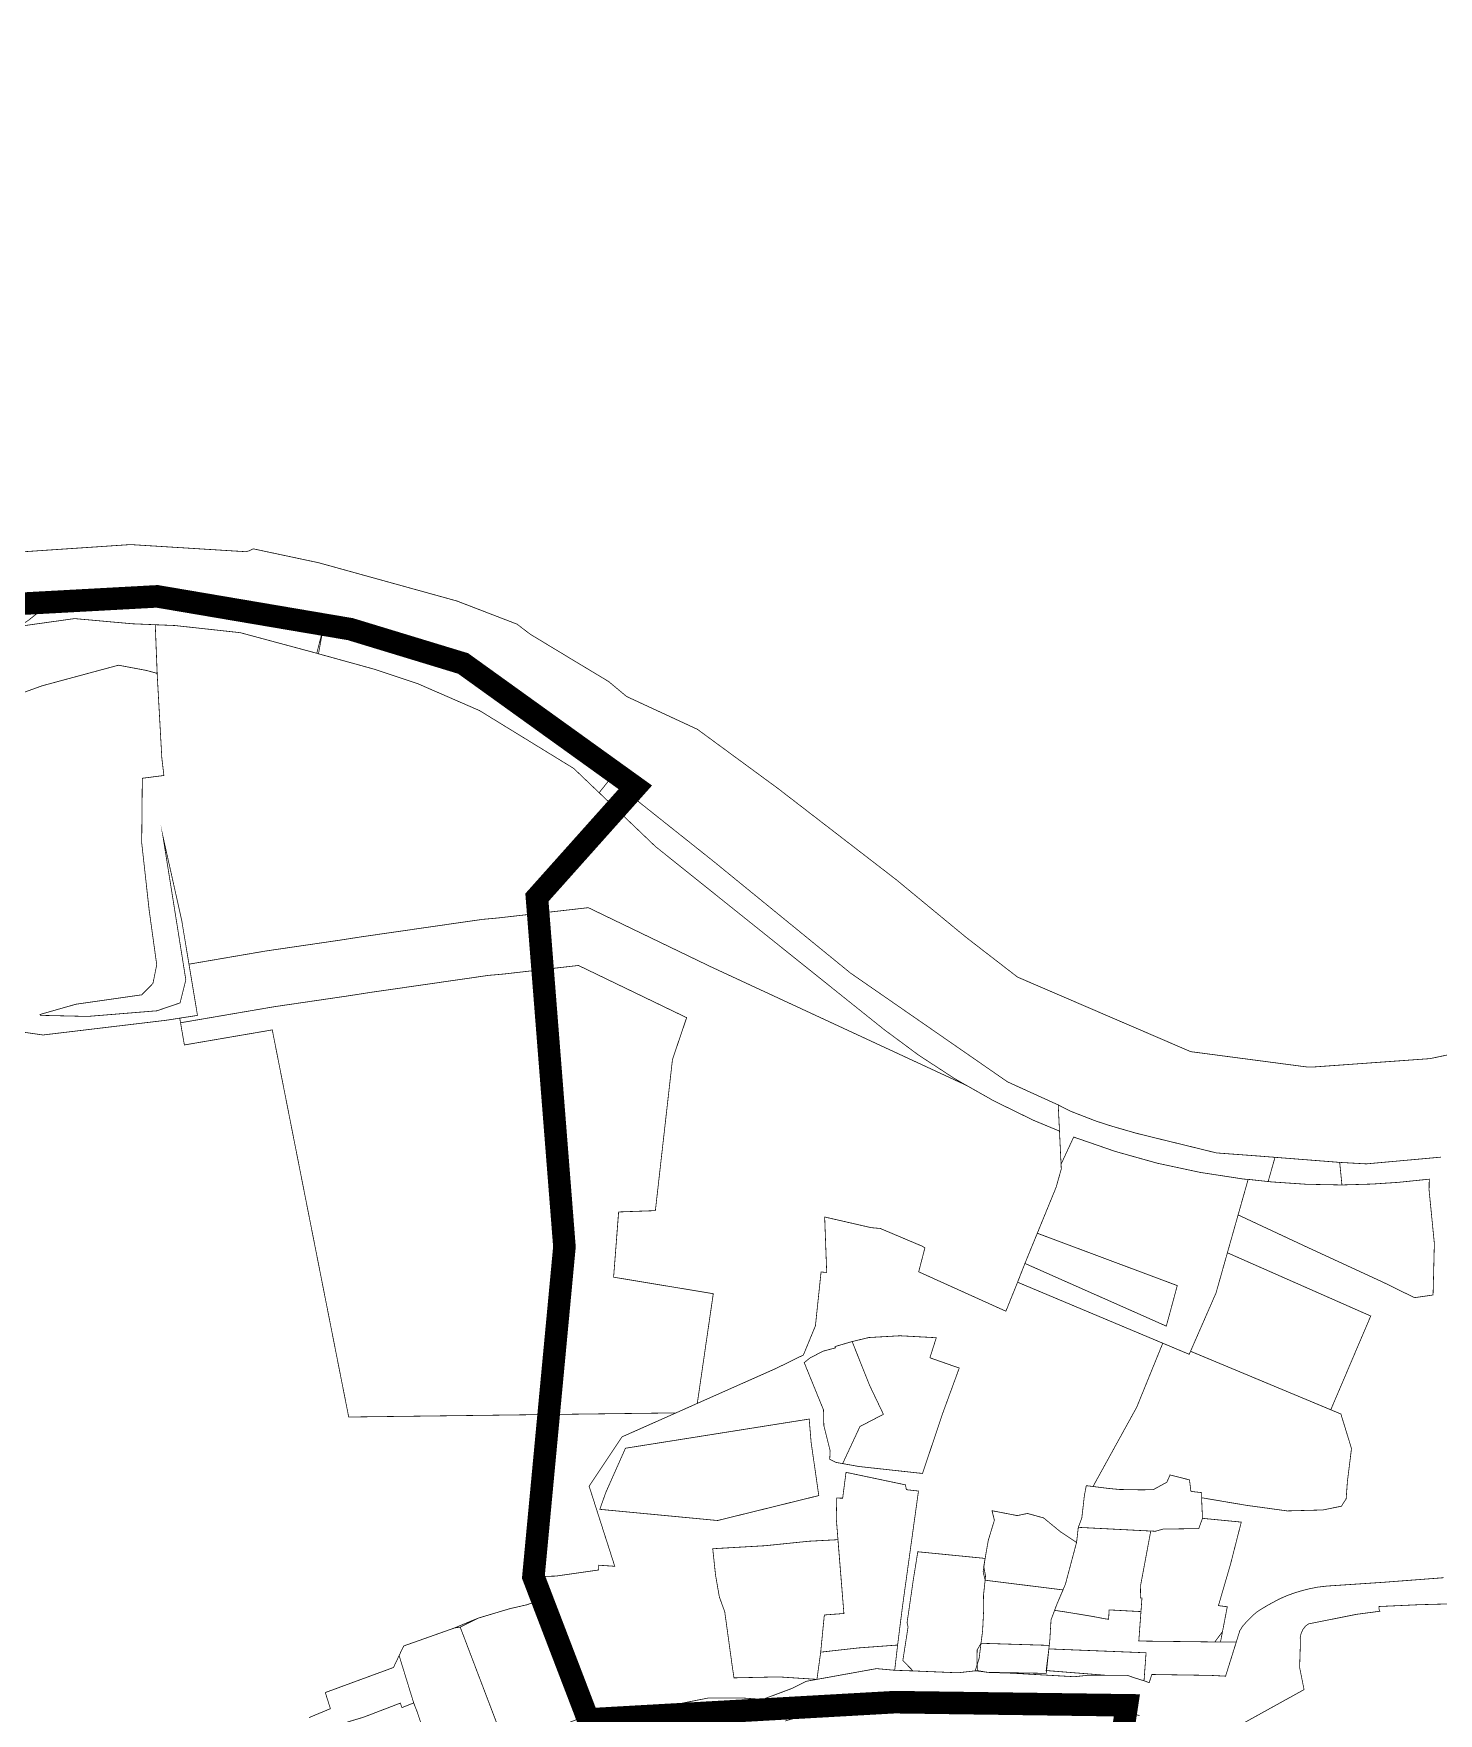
# Model space of a CAD drawing. Header units: millimetres. Extents: x 21689 to 31331, y 37531 to 43751.
# Drawn here: x 29452.2 to 29826.2, y 42423.6 to 42871 of the extents above; entities that cross this region are included whole.
import ezdxf

# ---------------------------------------------------------------- set-up
doc = ezdxf.new("R2010")
doc.units = ezdxf.units.MM
doc.linetypes.add('DASHEDX2', pattern=[1.5, 1, -0.5])
doc.linetypes.add('МЕЖА', pattern=[4, 1, -1, 1, -1])
for name, color, linetype, lineweight in [('0 . 11 - границы ДМ проект', 10, 'МЕЖА', 0), ('00 границы ОКН', 1, 'Continuous', 40), ('CONTUR', 150, 'Continuous', 9)]:
    doc.layers.add(name, color=color, linetype=linetype, lineweight=lineweight)

# ---------------------------------------------------------------- blocks, each defined once
blk = doc.blocks.new('участки все')
at = {"layer": 'CONTUR', "const_width": 0.2}
for points in [[(6940.11, 4929.42), (6920.28, 4927.62), (6913.19, 4928.02), (6890.6, 4929.79), (6880.39, 4930.54), (6870.69, 4932.92), (6863.32, 4934.72), (6858.93, 4935.81), (6852.46, 4937.68), (6848.36, 4939), (6841.5, 4941.66), (6838.26, 4943.32), (6824.75, 4949.47), (6782.92, 4978.46), (6746.39, 5008.27), (6718.91, 5030.14), (6710.39, 5036.83), (6696.15, 5048.11), (6690.25, 5052.85), (6678.83, 5059.34), (6651.33, 5068.33), (6642.37, 5070.26), (6610.41, 5075.95), (6598.77, 5077.37), (6583.96, 5077.29), (6558.61, 5075.35)], [(6547.12, 5089.58), (6591.28, 5092.54), (6622.04, 5090.64), (6623.02, 5090.93), (6623.94, 5091.41), (6641.35, 5087.71), (6678.16, 5077.52), (6694.19, 5071.35), (6697.71, 5068.65), (6718.59, 5056.05), (6723.34, 5052.09), (6742.18, 5043.36), (6763.53, 5027.68), (6795.12, 5003.31), (6813.75, 4987.93), (6827.41, 4977.37), (6873.52, 4957.51), (6904.6, 4953.41), (6906.17, 4953.42), (6937.22, 4955.65), (6957.35, 4959.87)], [(6558.62, 5075.35), (6568.73, 5076.08), (6564.31, 5072.54)], [(6562.87, 5070.94), (6576.39, 5072.83), (6591.74, 5071.45), (6597.87, 5071.2), (6598.38, 5058.24), (6595.63, 5059), (6588.07, 5060.42), (6567.73, 5054.93), (6557.26, 5051.13)], [(6559.94, 4963.09), (6568, 4961.95), (6600.72, 4965.86), (6604.39, 4966.43), (6604.6, 4965.2), (6605.62, 4959.29), (6629.02, 4963.3), (6649.37, 4860.21), (6736.49, 4861.31), (6722.13, 4854.93), (6713.37, 4841.79), (6720.2, 4820.46), (6715.92, 4820.75), (6715.88, 4819.48), (6704.52, 4817.85), (6698.54, 4817.7), (6700.37, 4811.5), (6696.88, 4810.23), (6692.32, 4809.19), (6683.82, 4806.65), (6677.54, 4804.04), (6664, 4799.24), (6661.29, 4793.51), (6643.14, 4786.84), (6644.49, 4782.54), (6638.78, 4780.16)], [(6557.26, 5051.13), (6567.73, 5054.93), (6588.07, 5060.42), (6595.63, 5059), (6598.37, 5058.24), (6599.62, 5035.68), (6600.17, 5031.05), (6594.42, 5030.31), (6594.26, 5013.14), (6596.25, 4995.14), (6598.26, 4980.64), (6597.25, 4975.65), (6594.26, 4972.64), (6576.76, 4970.14), (6567.22, 4967.42), (6567.25, 4967.18), (6579.88, 4966.89), (6598.31, 4968.39), (6604.47, 4970.49), (6606.01, 4976.62), (6599.91, 5014.85), (6604.91, 4992.47), (6609.11, 4967.16), (6600.72, 4965.86), (6568, 4961.95), (6559.94, 4963.09)], [(6958.93, 4810.9), (6934.27, 4810.23), (6923.69, 4809.75), (6923.64, 4809.18), (6923.75, 4808.73), (6923.88, 4808.49), (6917.73, 4807.68), (6904.93, 4805.13), (6904.08, 4804.52), (6903.33, 4803.53), (6902.85, 4802.32), (6902.67, 4801.42), (6902.74, 4800.4), (6902.52, 4793.52), (6903.7, 4787.62), (6884.71, 4777.11)], [(6859.9, 4780.75), (6846.73, 4782.88), (6822.4, 4783.52), (6794.7, 4784.28), (6793.35, 4786.3), (6782.74, 4783.79), (6774.09, 4781.8), (6765.58, 4779.27)], [(6712.57, 4779.54), (6724.38, 4782.33), (6724.54, 4781.34), (6725.3, 4781.47), (6745.22, 4785.41), (6753.78, 4785.42), (6759.59, 4785.02), (6767.2, 4787.87), (6771.24, 4789.85), (6774.02, 4790.35), (6789.86, 4793.21), (6794.72, 4792.77), (6799.6, 4792.6), (6811.57, 4792.1), (6816.75, 4792.69), (6819.52, 4792.2), (6825.83, 4792), (6842.51, 4791.06), (6846.03, 4791.42), (6851.37, 4791.4), (6856.67, 4791.43), (6858.52, 4790.77), (6861.1, 4789.97), (6862.48, 4789.48), (6863.17, 4791.65), (6878.8, 4791.41), (6882.81, 4791.2), (6886.61, 4803.35), (6887.35, 4804.5), (6888.1, 4805.36), (6890.02, 4807.33), (6891.04, 4808.22), (6891.95, 4808.83), (6894.07, 4810.11), (6896.97, 4811.68), (6899.09, 4812.62), (6901.2, 4813.39), (6903.34, 4814.03), (6905.04, 4814.45), (6907.32, 4814.91), (6909.81, 4815.2), (6924.96, 4816.21), (6940.86, 4817.42)]]:
    blk.add_lwpolyline(points, dxfattribs=at)
for points in [[(6561.56, 5070.67), (6564.32, 5072.54), (6568.81, 5076.09), (6583.96, 5077.29), (6598.77, 5077.37), (6610.41, 5075.95), (6642.37, 5070.26), (6642.56, 5070.21), (6640.87, 5063.6), (6640.26, 5063.76), (6620.5, 5069.08), (6603.11, 5070.98), (6591.74, 5071.45), (6576.39, 5072.83), (6562.87, 5070.94), (6561.56, 5070.67)], [(6597.87, 5071.2), (6603.11, 5070.98), (6620.5, 5069.08), (6640.26, 5063.76), (6640.87, 5063.6), (6641.32, 5063.46), (6656.29, 5059.32), (6667.88, 5055.44), (6684.18, 5048.34), (6709.28, 5032.92), (6731.04, 5012.13), (6791.79, 4963.48), (6801.18, 4956.52), (6810.96, 4950.15), (6813.84, 4948.52), (6795.25, 4957.15), (6745.76, 4980.12), (6713.15, 4995.85), (6689.13, 4993.11), (6684.86, 4992.72), (6652.56, 4988.06), (6647.32, 4987.24), (6627.22, 4984.3), (6610.83, 4981.49), (6606.85, 4980.8), (6604.91, 4992.47), (6599.91, 5014.85), (6606.01, 4976.62), (6604.47, 4970.49), (6598.31, 4968.39), (6579.88, 4966.89), (6567.25, 4967.18), (6567.22, 4967.42), (6576.76, 4970.14), (6594.26, 4972.64), (6597.25, 4975.65), (6598.26, 4980.64), (6596.25, 4995.14), (6594.26, 5013.14), (6594.42, 5030.31), (6600.17, 5031.05), (6599.62, 5035.68), (6598.37, 5058.24), (6597.87, 5071.2)], [(6642.57, 5070.23), (6651.66, 5068.02), (6662.97, 5064.44), (6680.38, 5057.89), (6690.35, 5051.91), (6698.88, 5044.87), (6709.88, 5037.28), (6714.38, 5033.6), (6718.53, 5029.58), (6716.03, 5026.47), (6709.28, 5032.92), (6684.18, 5048.34), (6667.88, 5055.44), (6656.29, 5059.32), (6641.32, 5063.46), (6642.57, 5070.23)], [(6731.04, 5012.13), (6716.04, 5026.47), (6718.53, 5029.58), (6718.95, 5030.11), (6746.39, 5008.27), (6782.92, 4978.46), (6824.75, 4949.47), (6838.26, 4943.32), (6838.59, 4936.35), (6831.6, 4939.26), (6821.11, 4944.4), (6810.96, 4950.15), (6801.18, 4956.52), (6791.79, 4963.48), (6731.04, 5012.13)], [(6604.6, 4965.2), (6604.39, 4966.43), (6609.11, 4967.16), (6606.85, 4980.8), (6610.83, 4981.49), (6627.22, 4984.3), (6647.32, 4987.24), (6652.56, 4988.06), (6684.86, 4992.72), (6689.13, 4993.11), (6713.15, 4995.85), (6745.76, 4980.12), (6795.25, 4957.15), (6813.84, 4948.52), (6821.11, 4944.4), (6831.61, 4939.26), (6838.59, 4936.35), (6839.01, 4927.52), (6839.07, 4926.25), (6837.68, 4921.35), (6829.39, 4901.11), (6827.44, 4896.11), (6824.32, 4888.39), (6801.11, 4898.88), (6802.76, 4905.25), (6802.03, 4905.71), (6790.86, 4910.43), (6788.5, 4910.63), (6776.08, 4913.48), (6776.62, 4898.71), (6775.12, 4898.83), (6773.62, 4884.51), (6770.42, 4876.73), (6763.23, 4873.2), (6742.17, 4863.84), (6744.23, 4877.97), (6744.49, 4879.78), (6746.43, 4893.05), (6719.89, 4897.45), (6721.23, 4914.82), (6731.01, 4915.17), (6735.56, 4955.42), (6739.33, 4966.56), (6710.53, 4980.46), (6690.66, 4978.18), (6686.6, 4977.82), (6654.78, 4973.23), (6649.56, 4972.41), (6629.58, 4969.48), (6604.6, 4965.2)], [(6710.53, 4980.46), (6739.34, 4966.56), (6735.56, 4955.42), (6731.01, 4915.17), (6721.22, 4914.82), (6719.89, 4897.45), (6746.42, 4893.05), (6744.49, 4879.78), (6744.23, 4877.97), (6742.17, 4863.84), (6736.49, 4861.31), (6649.37, 4860.21), (6629.02, 4963.3), (6605.62, 4959.29), (6604.6, 4965.2), (6629.58, 4969.48), (6649.56, 4972.41), (6654.78, 4973.23), (6686.61, 4977.82), (6690.66, 4978.18), (6710.53, 4980.46)], [(6842.37, 4934.77), (6853.47, 4930.93), (6864.64, 4927.8), (6876.06, 4925.35), (6887.6, 4923.58), (6888.81, 4923.47), (6880.27, 4893.26), (6873.13, 4876.91), (6827.43, 4896.11), (6829.39, 4901.11), (6867.03, 4884.42), (6869.95, 4895.21), (6832.69, 4909.15), (6837.68, 4921.35), (6839.07, 4926.25), (6839.01, 4927.52), (6842.37, 4934.77)], [(6913.79, 4922.01), (6913.19, 4928.02), (6895.97, 4929.37), (6894.14, 4922.91), (6895.05, 4922.82), (6904.36, 4922.19), (6913.79, 4922.01)], [(6888.82, 4923.5), (6895.05, 4922.82), (6904.36, 4922.19), (6913.79, 4922.01), (6921.84, 4922.25), (6928.74, 4922.7), (6937.03, 4923.55), (6936.99, 4920.61), (6938.39, 4906.42), (6938.05, 4892.71), (6933.11, 4891.99), (6924.98, 4895.99), (6905.01, 4905.21), (6886.15, 4914.03), (6888.82, 4923.5)], [(6829.39, 4901.11), (6867.03, 4884.42), (6869.95, 4895.21), (6832.69, 4909.15), (6829.39, 4901.11)], [(6883.29, 4903.95), (6921.45, 4887.11), (6910.82, 4862.14), (6873.48, 4877.72), (6880.27, 4893.26), (6883.29, 4903.95)], [(6770.63, 4874.71), (6772.26, 4876), (6775.71, 4877.76), (6778.95, 4878.63), (6778.82, 4878.97), (6783.39, 4880.31), (6788.09, 4868.53), (6791.72, 4860.94), (6785.47, 4857.68), (6780.87, 4847.81), (6779.14, 4848.11), (6777.42, 4848.94), (6777.54, 4851.24), (6775.86, 4857.91), (6775.77, 4862.1), (6770.63, 4874.71)], [(6783.39, 4880.31), (6787.86, 4881.38), (6796.16, 4881.85), (6805.79, 4881.33), (6804.1, 4875.99), (6810.39, 4873.78), (6811.91, 4873.26), (6807.45, 4861.06), (6802.13, 4845.18), (6785.24, 4847.03), (6780.87, 4847.81), (6785.47, 4857.68), (6791.72, 4860.94), (6788.09, 4868.53), (6783.39, 4880.31)], [(6866.09, 4879.87), (6873.13, 4876.91), (6873.48, 4877.72), (6910.82, 4862.14), (6913.51, 4861.01), (6916.33, 4851.82), (6915.24, 4843.04), (6914.91, 4838.42), (6913.64, 4836.46), (6908.71, 4835.46), (6899.2, 4835.21), (6888.27, 4836.71), (6876.42, 4838.72), (6876.47, 4840.07), (6873.58, 4840.41), (6873.2, 4843.47), (6868.02, 4844.79), (6867.18, 4842.85), (6863.62, 4840.9), (6863.26, 4840.89), (6860.66, 4840.81), (6854.56, 4840.92), (6851.66, 4841.19), (6847.52, 4841.71), (6859.16, 4862.84), (6866.09, 4879.87)], [(6716.22, 4835.63), (6717.78, 4840.04), (6723.04, 4851.9), (6771.96, 4859.67), (6772.47, 4853.5), (6774.51, 4839.29), (6747.57, 4832.65), (6716.22, 4835.63)], [(6781.76, 4845.48), (6797.59, 4842.15), (6797.83, 4840.86), (6801.05, 4840.5), (6796.78, 4809.66), (6795.5, 4799.49), (6785.16, 4798.73), (6775.02, 4797.6), (6775.99, 4807.5), (6781.2, 4807.89), (6779.17, 4833.2), (6779.3, 4838.64), (6780.87, 4838.59), (6781.76, 4845.48)], [(6843.6, 4830.83), (6862.89, 4829.85), (6864.1, 4829.79), (6866.18, 4830.36), (6875.67, 4830.51), (6876.66, 4833.23), (6876.42, 4838.72), (6876.47, 4840.07), (6873.58, 4840.41), (6873.2, 4843.47), (6868.02, 4844.79), (6867.18, 4842.85), (6863.62, 4840.9), (6860.66, 4840.81), (6854.56, 4840.92), (6851.66, 4841.19), (6845.73, 4841.93), (6845.21, 4839.24), (6844.87, 4836.19), (6844.53, 4833.3), (6843.6, 4830.83)], [(6818.8, 4816.75), (6818.91, 4817.82), (6818.43, 4820.47), (6819.63, 4827.34), (6821.26, 4832.73), (6820.63, 4835.26), (6827.34, 4833.96), (6830.06, 4834.53), (6834.35, 4833.35), (6838.92, 4829.6), (6843.14, 4826.81), (6840.16, 4815.65), (6839.53, 4814.17), (6818.8, 4816.75)], [(6862.89, 4829.85), (6860.19, 4815.38), (6860.12, 4812.01), (6860.55, 4811.99), (6859.71, 4800.57), (6861.89, 4800.53), (6879.95, 4800.31), (6881.99, 4803.07), (6883.26, 4809.68), (6880.91, 4809.99), (6884.12, 4821), (6886.99, 4832.23), (6876.66, 4833.23), (6875.67, 4830.51), (6866.18, 4830.36), (6864.1, 4829.79), (6862.89, 4829.85)], [(6746.28, 4825.14), (6760.23, 4825.94), (6771.81, 4827.13), (6779.26, 4827.53), (6779.61, 4827.55), (6781.2, 4807.89), (6775.99, 4807.5), (6775.02, 4797.6), (6774.02, 4790.35), (6763.8, 4791.01), (6751.93, 4790.75), (6751.37, 4794.59), (6749.48, 4808.33), (6748.04, 4812.31), (6747.03, 4818.09), (6746.28, 4825.14)], [(6843.6, 4830.83), (6843.14, 4826.81), (6840.16, 4815.65), (6839.53, 4814.17), (6837.84, 4810.22), (6837.29, 4808.73), (6840.5, 4808.25), (6847.25, 4807.14), (6851.09, 4806.41), (6851.67, 4806.37), (6851.81, 4808.85), (6857.76, 4808.53), (6859.88, 4808.42), (6860.28, 4808.39), (6860.55, 4811.99), (6860.12, 4812.01), (6860.19, 4815.38), (6862.89, 4829.85), (6843.6, 4830.83)], [(6800.87, 4824.33), (6818.8, 4822.56), (6818.27, 4819), (6818.8, 4816.75), (6818.35, 4812.65), (6818.44, 4809.5), (6818.13, 4803.32), (6817.7, 4799.96), (6816.67, 4798.19), (6816.65, 4794.56), (6816.75, 4792.69), (6811.57, 4792.1), (6799.6, 4792.6), (6796.89, 4795.36), (6798.28, 4804.3), (6798.02, 4805.47), (6799.69, 4816.95), (6800.87, 4824.33)], [(6817.7, 4799.96), (6818.13, 4803.32), (6818.44, 4809.5), (6818.35, 4812.65), (6818.8, 4816.75), (6839.53, 4814.17), (6837.84, 4810.22), (6836.34, 4806.19), (6836.02, 4800.79), (6835.87, 4799.4), (6817.7, 4799.96)], [(6683.82, 4806.65), (6692.32, 4809.19), (6696.88, 4810.23), (6700.37, 4811.5), (6712.76, 4780.73), (6691.27, 4772.16), (6679.05, 4804.26), (6683.82, 4806.65)], [(6837.29, 4808.73), (6836.34, 4806.19), (6836.02, 4800.79), (6835.87, 4799.4), (6835.76, 4798.46), (6861.64, 4797.43), (6861.1, 4789.97), (6862.48, 4789.48), (6863.17, 4791.65), (6878.8, 4791.41), (6882.81, 4791.2), (6885.66, 4800.28), (6881.45, 4800.3), (6879.95, 4800.31), (6861.89, 4800.53), (6859.71, 4800.57), (6860.28, 4808.39), (6859.88, 4808.42), (6857.76, 4808.53), (6851.81, 4808.85), (6851.67, 4806.37), (6851.09, 4806.41), (6847.25, 4807.14), (6840.5, 4808.25), (6837.29, 4808.73)], [(6662.79, 4796.69), (6664, 4799.24), (6677.54, 4804.04), (6679.05, 4804.26), (6691.81, 4770.7), (6688.68, 4769.15), (6689.5, 4768.1), (6685.11, 4766.73), (6675.97, 4757.96), (6672.42, 4768.07), (6671.7, 4769.52), (6667.59, 4781.71), (6666.67, 4784.07), (6662.79, 4796.69)], [(6817.7, 4799.96), (6835.87, 4799.4), (6835.08, 4791.95), (6819.6, 4792.22), (6816.16, 4792.65), (6817.19, 4795.91), (6817.7, 4799.96)], [(6879.95, 4800.31), (6881.99, 4803.07), (6881.45, 4800.3), (6879.95, 4800.31)], [(6795.5, 4799.49), (6785.16, 4798.73), (6775.02, 4797.6), (6774.02, 4790.35), (6789.86, 4793.21), (6794.72, 4792.77), (6795.5, 4799.49)], [(6835.76, 4798.46), (6861.64, 4797.43), (6861.1, 4789.97), (6858.52, 4790.77), (6856.67, 4791.43), (6851.37, 4791.4), (6835.04, 4792.7), (6835.76, 4798.46)], [(6646.83, 4778.32), (6653.36, 4780.29), (6663.1, 4784.02), (6663.56, 4782.84), (6666.67, 4784.07), (6667.59, 4781.71), (6671.7, 4769.52), (6672.42, 4768.07), (6668.92, 4765.63), (6667.83, 4765.05), (6652.27, 4759.37), (6650.13, 4764.74), (6650.81, 4765.88), (6648.03, 4774.01), (6647.3, 4776.51), (6646.83, 4778.32)]]:
    blk.add_lwpolyline(points, close=True, dxfattribs=at)

msp = doc.modelspace()

# ---------------------------------------------------------------- linework, layer by layer
at = {"layer": '0 . 11 - границы ДМ проект', "color": 7, "linetype": 'DASHEDX2', "lineweight": 100, "ltscale": 9, "transparency": 33554687, "const_width": 6, "flags": 128}
msp.add_lwpolyline([(22946.73, 37638.63), (22902.58, 38352.1), (23040.31, 38403.75), (23117.29, 38401.21), (23331.14, 38342.16), (23767.92, 38429.68), (23839.74, 38479.18), (23935.86, 38610.42), (23988.4, 38646.95), (24015.49, 38690.25), (24098.85, 38777.82), (24145.03, 38828.88), (24135.93, 38857.75), (24309.79, 39159.02), (24384.58, 39142.81), (24479.69, 39275.04), (24546.54, 39209.37), (24750.01, 39350.13), (25003.88, 39639.8), (25413.16, 40107.12), (25363.28, 40286.2), (24989.23, 40491.14), (25395.28, 40838.84), (25660.56, 41058.12), (25845.24, 41208.92), (25792.92, 41266.23), (25888.27, 41383.12), (26058.63, 41521.65), (26092.2, 41658.69), (26130.83, 41752.53), (26159.07, 41742.27), (26300.9, 42104.41), (26325.34, 42112.11), (26524.48, 42049.12), (26659.52, 41994.11), (26661.3, 41997.38), (26646.24, 42050.67), (26706.46, 42026.98), (26859.65, 41970.83), (27006.59, 41919.76), (27172.98, 41911.41), (27384.06, 41951.12), (27369.53, 42033.59), (27673.24, 42086.3), (27976.36, 41979.69), (28033.35, 41963.23), (28102.86, 41962.56), (28159.54, 41928.27), (28328.6, 41835.14), (28499.53, 41807.33), (28720.17, 41761.45), (29052.46, 41622.84), (29045.52, 41606.09), (29058.02, 41600.92), (29065.19, 41619.05), (29089.18, 41611.33), (29476.61, 41567.37), (29694.11, 41552.14), (29707.83, 41609), (29818.28, 41584.5), (29941.9, 41545.71), (30079.67, 41531.57), (30099.06, 41598.9), (30133.54, 41631.15), (30187.93, 41657.25), (30321.66, 41749.67), (30401.38, 41749.67), (30509.19, 41676.74), (30617.63, 41749.67), (30608.36, 41787.7), (30599.77, 41907.5), (30613.25, 41930.65), (30611.36, 41954.39), (30596.2, 41953.51), (30593.67, 42010.25), (30597.05, 42063.37), (30605.38, 42235.81), (30665.45, 42236.17), (30657.33, 42284.13), (30610.32, 42363.4), (30625.51, 42373.52), (30633.15, 42373.02), (30649.52, 42377.68), (30654.81, 42423.45), (30716.03, 42430.23), (30760.54, 42567.65), (30765.8, 42586.36), (30791.95, 42710.49), (30846.37, 42699.4), (30866.74, 42759.78), (30939.13, 42753.23), (31030.96, 42735.49), (31057.16, 42750.28), (31131.35, 42919.39), (31178.71, 43049.99), (31223.9, 43155.77), (31261.16, 43239.22), (31200.23, 43266.25), (31159.04, 43264.62), (31092.9, 43324.59), (31030.84, 43397.77), (30974.06, 43434.01), (30837.68, 43448.49), (30812.71, 43443.57), (30797.57, 43373.26), (30670.04, 43084.43), (30627.79, 42979.09), (30572.79, 42815.93), (30581.39, 42739.2), (30580.07, 42670.05), (30572.53, 42633.02), (30553.34, 42565.66), (30547.4, 42556.65), (30525.72, 42505.25), (30514.51, 42510.11), (30479.51, 42425.86), (30461.95, 42345.38), (30464.75, 42236.14), (30403.52, 42231.72), (30362, 42222.3), (30262.37, 42221.19), (30097.98, 42200.41), (30088.95, 42269.89), (30058.49, 42273.9), (30000.91, 42267.83), (30008.93, 42181.88), (29926.02, 42170.86), (29838.04, 42159.36), (29837.12, 42151.42), (29801.62, 42150.52), (29804.08, 42118.48), (29746.29, 42112.77), (29727.01, 42117.61), (29726.77, 42121.26), (29669.99, 42116.48), (29667.12, 42186.75), (29663.62, 42276.82), (29664.83, 42334.2), (29729.67, 42336.19), (29743.29, 42425.8), (29681.45, 42426.64), (29599.85, 42422.04), (29585.29, 42460.05), (29593.55, 42547.9), (29586.23, 42640.93), (29612.42, 42670.26), (29566.57, 42703.24), (29536.55, 42712.38), (29485.13, 42721.11), (29445.22, 42718.94), (29271.87, 42704.28), (29252.91, 42692.41), (29197.95, 42673.04), (29178.85, 42668.77), (29146.59, 42665.68), (29091.04, 42663.1), (29090.12, 42694.39), (29093.43, 42735.41), (29109.46, 42731.74), (29114.94, 42754.25), (29105.61, 42762.57), (29115.3, 42813.46), (29163.59, 42900), (29195.32, 42957.41), (29200.53, 43020.6), (29169.03, 43102.91), (29094.39, 43130.16), (29034.07, 43130.54), (28931.05, 43118.37), (28819.4, 43060.11), (28798.63, 43021.64), (28799.74, 42985.88), (28707.96, 42909.03), (28686.59, 42891.68), (28665.24, 42871.73), (28655.12, 42859.97), (28647.85, 42848.5), (28636.35, 42823.08), (28630.36, 42817.18), (28632.11, 42786.97), (28651.56, 42783.79), (28691.78, 42770.28), (28688.63, 42759.99), (28685.9, 42758.4), (28674.4, 42734.05), (28670.96, 42721.95), (28465.92, 42806.49), (28422.23, 42822.02), (28375.9, 42835.07), (28353.71, 42839.03), (28334.9, 42842.59), (28324.45, 42844.67), (28310.37, 42860.64), (28285.15, 42868.53), (28273.81, 42871.97), (28249.69, 42869.4), (28186.52, 42849.62), (28159.73, 42849.83), (28118.75, 42863.99), (28094.8, 42888.25), (28084.71, 42900.92), (28068.74, 42924.62), (28025.62, 42901.74), (28004.08, 42892.7), (27951.92, 42913.21), (27851.65, 42849.79), (27793.9, 42819.52), (27766.59, 42881.7), (27711.88, 42969.56), (27682.2, 43019.56), (27636.09, 43064.5), (27679.04, 43117.9), (27700.16, 43145.1), (27730.28, 43232.44), (27705.35, 43256.96), (27691.79, 43306.56), (27688.55, 43316.07), (27675.1, 43337.74), (27671.02, 43346.91), (27667.81, 43356.54), (27665.87, 43367.34), (27665.76, 43376.05), (27664.78, 43381.05), (27419.59, 43272.56), (27422.82, 43266.23), (27362.67, 43207.3), (27358.27, 43197.8), (27315.11, 43177.13), (27276.85, 43176.61), (27257.44, 43175.75), (27253.84, 43180.5), (27248.88, 43187.03), (27238.09, 43198.06), (27218.29, 43206.98), (27213.36, 43207.6), (27202.43, 43208.96), (27239.74, 43225.54), (27236.35, 43231.88), (27229.04, 43245.51), (27224.79, 43253.43), (27207.06, 43286.52), (27191.9, 43314.8), (27189.96, 43318.43), (27109.82, 43276.33), (27075.56, 43340.35), (27088.29, 43348.01), (27054.82, 43405.39), (27040.02, 43396.59), (27025.14, 43422.1), (27004.05, 43461.84), (26932.79, 43645.55), (26914.14, 43691.8), (26899.52, 43700.46), (26872.13, 43716.99), (26742.39, 43504.78), (26736.34, 43496.67), (26723.68, 43483.84), (26681.05, 43469.92), (26667.11, 43474.54), (26618.22, 43488.58), (26621.71, 43502.66), (26587.49, 43510.32), (26573.52, 43508.91), (26527.9, 43493.77), (26492.74, 43503.26), (26478.24, 43499.38), (26452.07, 43505.41), (26442.19, 43502.58), (26426.7, 43506.38), (26416.4, 43498.79), (26374.87, 43508.45), (26369.59, 43485.73), (26357.38, 43433.16), (26343.06, 43372.1), (26343.68, 43335.85), (26278.09, 43335.37), (26275.1, 43319.34), (26179.58, 43336.15), (26136.07, 43350.43), (26129.55, 43332.91), (26114.21, 43338.65), (26048.36, 43335.77), (26042.27, 43335.96), (26041.86, 43305.06), (26039.99, 43285.4), (25993.77, 43297.06), (25935.55, 43314.57), (25864.49, 43314.71), (25836.1, 43306.44), (25791.06, 43309.44), (25778.1, 43340.97), (25720.4, 43383.9), (25692.71, 43506.7), (25567.19, 43536.12), (25552.49, 43470.45), (25520.72, 43350.23), (25464.42, 43088.88), (25450.38, 42940.35), (25403.2, 42900.12), (25517.17, 42564.61), (25324.39, 42333.51), (25231.57, 42248.42), (25084.91, 42241.32), (25004.68, 42115.84), (25034.08, 42028.82), (25232.98, 41677.08), (25331.24, 41588.66), (25222.08, 41431.42), (24497, 41147.16), (24469.6, 41188.24), (24382.78, 41181.73), (24281.81, 41064.62), (24269, 41033.06), (24267.52, 40970.79), (24345.86, 40986.54), (24396.82, 40849.9), (24260.73, 40587.7), (24122.54, 40455.83), (24175.55, 40365.15), (24087.33, 40202.95), (23882.35, 40127.13), (23799.32, 39897.89), (23757.23, 39543.04), (23644.49, 39442.48), (23258.99, 39279.22), (23188.93, 39177.24), (23155.23, 38943.77), (22794.42, 38626.82), (22640.55, 38070.59), (22681.18, 37890.91), (22868.64, 37599.25), (22946.73, 37638.63)], close=True, dxfattribs=at)
at = {"layer": '00 границы ОКН', "color": 6, "lineweight": 60, "const_width": 1}
msp.add_lwpolyline([(29599.5, 42423.09), (29587.11, 42453.86), (29585.29, 42460.05), (29586.93, 42477.55), (29593.55, 42547.9), (29588.71, 42609.39), (29586.23, 42640.93), (29612.42, 42670.26), (29578.3, 42696.39), (29566.57, 42703.24), (29536.55, 42712.38), (29485.13, 42721.11), (29445.22, 42718.94)], dxfattribs=at)

# ---------------------------------------------------------------- block references
at = {"layer": 'CONTUR'}
msp.add_blockref('участки все', (22886.75, 37642.36), dxfattribs=at)

doc.saveas('drawing.dxf')
